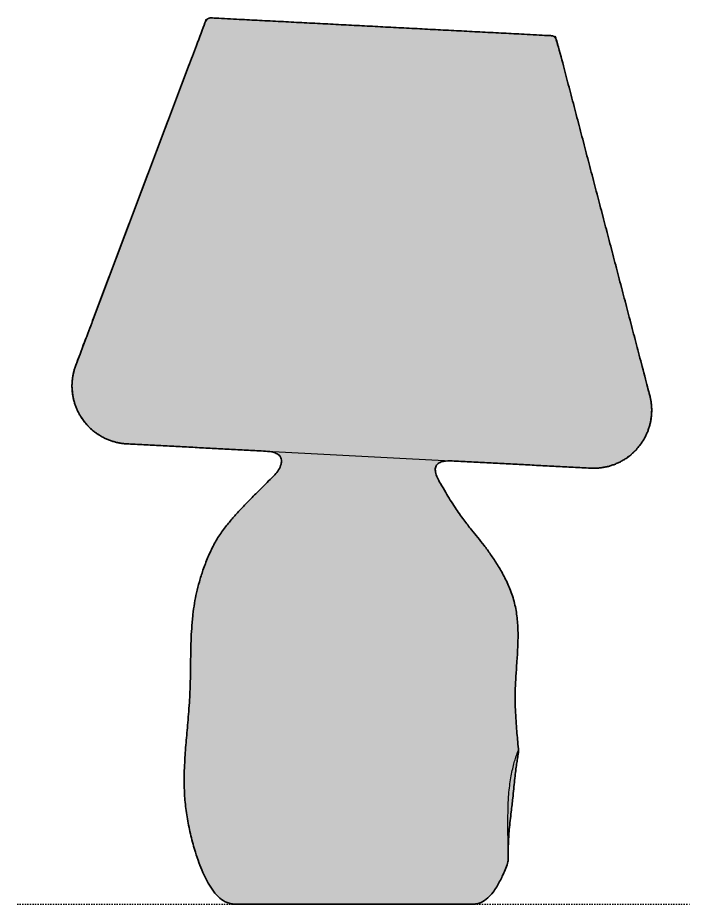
# Model space of a CAD drawing. Header units: millimetres. Extents: x 0 to 757, y -533 to 382.
# Drawn here: x 467.1 to 756.8, y 0 to 381.9 of the extents above; entities that cross this region are included whole.
import ezdxf

# ---------------------------------------------------------------- set-up
doc = ezdxf.new("R2010")
doc.units = ezdxf.units.MM
doc.linetypes.add('Dots', pattern=[1, 0, -1])
doc.layers.add('Blocks', color=7, linetype='Continuous')
doc.layers.add('Blocks$Fill', color=7, linetype='Continuous', true_color=0xffffff)
for name, color, linetype, lineweight, true_color in [('Blocks$Inner', 7, 'Continuous', 25, 0x007f00), ('Blocks$Outline', 7, 'Continuous', 35, 0xff3f3f), ('Groud', 7, 'Dots', 25, 0x243775)]:
    doc.layers.add(name, color=color, linetype=linetype, lineweight=lineweight, true_color=true_color)

# ---------------------------------------------------------------- blocks, each defined once
blk = doc.blocks.new('Apollo Shade SIde')
at = {"layer": 'Blocks$Fill'}
blk.add_hatch(color=256, dxfattribs=at).paths.add_polyline_path([(106.74, 195.19), (47.07, 198.32), (46.36, 198.37), (45.65, 198.44), (44.94, 198.52), (44.22, 198.63), (43.51, 198.76), (42.79, 198.92), (42.08, 199.09), (41.37, 199.29), (40.67, 199.5), (39.96, 199.74), (39.27, 200), (38.58, 200.29), (37.9, 200.59), (37.22, 200.91), (36.56, 201.25), (35.91, 201.62), (35.26, 202), (34.63, 202.4), (34.02, 202.82), (33.41, 203.26), (32.82, 203.71), (32.25, 204.18), (31.69, 204.67), (31.15, 205.17), (30.62, 205.69), (30.11, 206.21), (29.62, 206.76), (29.15, 207.31), (28.7, 207.87), (28.26, 208.44), (27.84, 209.02), (27.45, 209.61), (27.07, 210.21), (26.7, 210.82), (26.35, 211.45), (26.02, 212.09), (25.71, 212.75), (25.41, 213.41), (25.13, 214.09), (24.87, 214.78), (24.63, 215.48), (24.41, 216.19), (24.21, 216.9), (24.03, 217.62), (23.87, 218.35), (23.73, 219.09), (23.62, 219.82), (23.52, 220.57), (23.45, 221.31), (23.41, 222.06), (23.38, 222.8), (23.38, 223.55), (23.4, 224.29), (23.44, 225.04), (23.5, 225.77), (23.58, 226.51), (23.69, 227.24), (23.82, 227.96), (23.96, 228.67), (24.13, 229.38), (24.32, 230.08), (24.52, 230.77), (24.74, 231.45), (24.99, 232.11), (80.87, 380.21), (80.89, 380.26), (80.91, 380.3), (80.93, 380.34), (80.95, 380.39), (80.97, 380.43), (80.99, 380.47), (81.01, 380.51), (81.03, 380.55), (81.06, 380.6), (81.08, 380.64), (81.11, 380.68), (81.14, 380.72), (81.16, 380.76), (81.19, 380.8), (81.22, 380.84), (81.25, 380.88), (81.28, 380.92), (81.31, 380.96), (81.35, 380.99), (81.38, 381.03), (81.42, 381.07), (81.45, 381.1), (81.49, 381.14), (81.52, 381.17), (81.56, 381.21), (81.6, 381.24), (81.64, 381.27), (81.68, 381.3), (81.72, 381.34), (81.76, 381.37), (81.8, 381.39), (81.85, 381.42), (81.89, 381.45), (81.93, 381.48), (81.98, 381.5), (82.02, 381.53), (82.07, 381.55), (82.11, 381.57), (82.16, 381.6), (82.2, 381.62), (82.25, 381.64), (82.3, 381.66), (82.34, 381.67), (82.39, 381.69), (82.44, 381.71), (82.49, 381.72), (82.53, 381.74), (82.58, 381.75), (82.63, 381.76), (82.68, 381.77), (82.73, 381.78), (82.78, 381.79), (82.82, 381.8), (82.87, 381.81), (82.92, 381.81), (82.97, 381.82), (83.02, 381.82), (83.06, 381.83), (83.11, 381.83), (83.16, 381.83), (83.2, 381.83), (83.25, 381.83), (83.3, 381.83), (83.34, 381.83), (229.9, 374.15), (229.94, 374.14), (229.99, 374.14), (230.04, 374.14), (230.08, 374.13), (230.13, 374.12), (230.18, 374.12), (230.22, 374.11), (230.27, 374.1), (230.32, 374.09), (230.37, 374.08), (230.41, 374.07), (230.46, 374.05), (230.51, 374.04), (230.55, 374.02), (230.6, 374.01), (230.65, 373.99), (230.69, 373.97), (230.74, 373.95), (230.79, 373.93), (230.83, 373.91), (230.88, 373.89), (230.92, 373.87), (230.97, 373.84), (231.01, 373.82), (231.05, 373.79), (231.1, 373.77), (231.14, 373.74), (231.18, 373.71), (231.22, 373.68), (231.26, 373.65), (231.31, 373.62), (231.35, 373.59), (231.38, 373.56), (231.42, 373.52), (231.46, 373.49), (231.5, 373.45), (231.53, 373.42), (231.57, 373.38), (231.6, 373.34), (231.64, 373.31), (231.67, 373.27), (231.7, 373.23), (231.74, 373.19), (231.77, 373.15), (231.8, 373.11), (231.82, 373.07), (231.85, 373.03), (231.88, 372.99), (231.91, 372.94), (231.93, 372.9), (231.96, 372.86), (231.98, 372.81), (232, 372.77), (232.02, 372.73), (232.04, 372.68), (232.06, 372.64), (232.08, 372.6), (232.1, 372.55), (232.11, 372.51), (232.13, 372.46), (232.15, 372.42), (232.16, 372.37), (232.17, 372.33), (232.18, 372.28), (272.29, 219.15), (272.46, 218.46), (272.61, 217.77), (272.74, 217.06), (272.85, 216.34), (272.94, 215.62), (273.02, 214.9), (273.07, 214.17), (273.09, 213.43), (273.1, 212.69), (273.09, 211.95), (273.05, 211.21), (272.99, 210.47), (272.91, 209.73), (272.81, 208.99), (272.68, 208.25), (272.53, 207.52), (272.36, 206.79), (272.17, 206.07), (271.96, 205.35), (271.73, 204.64), (271.47, 203.94), (271.2, 203.25), (270.9, 202.57), (270.59, 201.9), (270.26, 201.24), (269.91, 200.6), (269.55, 199.97), (269.16, 199.35), (268.77, 198.75), (268.35, 198.16), (267.93, 197.59), (267.49, 197.03), (267.03, 196.49), (266.56, 195.95), (266.06, 195.43), (265.55, 194.92), (265.03, 194.42), (264.48, 193.93), (263.92, 193.46), (263.34, 193), (262.75, 192.56), (262.15, 192.14), (261.52, 191.73), (260.89, 191.34), (260.24, 190.97), (259.59, 190.61), (258.92, 190.28), (258.24, 189.97), (257.55, 189.67), (256.85, 189.4), (256.15, 189.15), (255.44, 188.92), (254.73, 188.71), (254.01, 188.53), (253.28, 188.36), (252.56, 188.22), (251.83, 188.1), (251.11, 188), (250.38, 187.92), (249.66, 187.87), (248.94, 187.83), (248.22, 187.82), (247.5, 187.83), (246.79, 187.85), (187.12, 190.98), (185.72, 190.99), (185.25, 190.98), (184.79, 190.96), (184.56, 190.94), (184.33, 190.92), (184.1, 190.9), (183.87, 190.87), (183.64, 190.83), (183.41, 190.79), (183.17, 190.74), (182.92, 190.68), (182.8, 190.65), (182.68, 190.61), (182.56, 190.58), (182.45, 190.54), (182.33, 190.5), (182.21, 190.45), (182.1, 190.41), (181.98, 190.36), (181.87, 190.3), (181.76, 190.25), (181.65, 190.19), (181.54, 190.13), (181.42, 190.06), (181.3, 189.98), (181.25, 189.94), (181.19, 189.9), (181.13, 189.86), (181.08, 189.81), (181.02, 189.77), (180.97, 189.73), (180.92, 189.68), (180.87, 189.63), (180.81, 189.58), (180.77, 189.53), (180.72, 189.48), (180.67, 189.43), (180.62, 189.37), (180.56, 189.31), (180.52, 189.24), (180.47, 189.18), (180.42, 189.11), (180.38, 189.04), (180.33, 188.97), (180.29, 188.9), (180.26, 188.85), (180.24, 188.79), (180.21, 188.74), (180.18, 188.68), (180.16, 188.62), (180.13, 188.57), (180.11, 188.51), (180.09, 188.45), (180.07, 188.39), (180.05, 188.33), (180.03, 188.27), (180.02, 188.21), (180, 188.15), (179.98, 188.09), (179.97, 188.03), (179.96, 187.97), (179.94, 187.86), (179.92, 187.75), (179.91, 187.65), (179.9, 187.54), (179.89, 187.43), (179.89, 187.32), (179.89, 187.21), (179.89, 187.1), (179.89, 186.99), (179.9, 186.88), (179.91, 186.77), (179.92, 186.66), (179.93, 186.55), (179.94, 186.44), (179.98, 186.22), (180.01, 186.06), (180.04, 185.9), (180.08, 185.74), (180.12, 185.58), (180.16, 185.42), (180.2, 185.26), (180.3, 184.95), (180.41, 184.64), (180.53, 184.33), (180.66, 184.03), (180.79, 183.73), (180.94, 183.41), (181.1, 183.1), (181.42, 182.48), (182.1, 181.26), (186.35, 174.14), (188.42, 170.92), (190.26, 168.2), (192.18, 165.55), (193.83, 163.39), (198.24, 157.99), (200.88, 154.59), (202.31, 152.67), (203.7, 150.71), (205.2, 148.5), (206.64, 146.25), (208.12, 143.78), (208.83, 142.53), (209.51, 141.26), (210.2, 139.93), (210.85, 138.59), (211.46, 137.23), (212.04, 135.85), (212.62, 134.34), (212.88, 133.57), (213.14, 132.81), (213.38, 132.03), (213.61, 131.25), (213.82, 130.47), (214.02, 129.68), (214.37, 128.13), (214.67, 126.57), (214.92, 124.99), (215.12, 123.41), (215.28, 121.82), (215.39, 120.23), (215.47, 118.63), (215.52, 117.04), (215.53, 115.42), (215.51, 113.8), (215.41, 110.56), (214.6, 98.17), (214.33, 92.89), (214.28, 90.55), (214.28, 88.21), (214.39, 83.87), (214.66, 79.02), (215.67, 66.93), (215.76, 65.94), (215.76, 65.93), (215.76, 65.93), (215.76, 65.92), (215.76, 65.91), (215.76, 65.9), (215.76, 65.88), (215.76, 65.87), (215.76, 65.84), (215.76, 65.81), (215.76, 65.77), (215.75, 65.69), (215.73, 65.5), (215.7, 65.29), (214.84, 59.69), (214.06, 53.36), (212.13, 36.02), (211.75, 32.24), (211.5, 28.85), (211.35, 25.74), (211.3, 23.53), (211.34, 19.6), (211.33, 19.11), (211.32, 18.91), (211.31, 18.73), (211.02, 17.76), (210.78, 17.04), (210.53, 16.32), (210.26, 15.6), (209.98, 14.89), (209.39, 13.48), (208.76, 12.09), (208.2, 10.91), (207.61, 9.75), (206.99, 8.61), (206.67, 8.05), (206.33, 7.49), (205.96, 6.91), (205.58, 6.33), (205.18, 5.77), (204.77, 5.21), (204.51, 4.88), (204.25, 4.56), (203.98, 4.24), (203.71, 3.93), (203.43, 3.62), (203.14, 3.33), (202.84, 3.04), (202.54, 2.75), (202.2, 2.46), (201.86, 2.18), (201.68, 2.05), (201.5, 1.92), (201.32, 1.79), (201.14, 1.66), (200.96, 1.54), (200.77, 1.42), (200.58, 1.31), (200.39, 1.2), (200.19, 1.09), (200, 0.99), (199.8, 0.89), (199.6, 0.79), (199.39, 0.7), (199.18, 0.61), (198.96, 0.53), (198.74, 0.45), (198.53, 0.38), (198.31, 0.32), (198.08, 0.26), (197.86, 0.21), (197.63, 0.17), (197.39, 0.13), (197.15, 0.1), (196.91, 0.07), (195.95, 0), (195.95, 0), (93.77, 0), (93.77, 0), (92.85, 0.06), (92.62, 0.09), (92.39, 0.11), (92.16, 0.14), (91.94, 0.18), (91.71, 0.23), (91.49, 0.28), (91.27, 0.34), (91.05, 0.4), (90.84, 0.47), (90.62, 0.55), (90.41, 0.63), (90.2, 0.71), (89.98, 0.81), (89.77, 0.9), (89.56, 1.01), (89.36, 1.11), (89.15, 1.22), (88.95, 1.34), (88.75, 1.46), (88.55, 1.58), (88.35, 1.71), (88.16, 1.84), (87.97, 1.97), (87.78, 2.11), (87.41, 2.4), (87.05, 2.69), (86.67, 3.03), (86.31, 3.37), (85.96, 3.72), (85.62, 4.09), (85.29, 4.46), (84.97, 4.84), (84.65, 5.23), (84.35, 5.62), (84.04, 6.04), (83.74, 6.45), (83.17, 7.3), (82.62, 8.17), (82.1, 9.05), (81.47, 10.19), (80.87, 11.35), (80.3, 12.53), (79.76, 13.72), (78.88, 15.83), (78.06, 17.97), (77.28, 20.16), (76.57, 22.38), (75.53, 25.91), (74.61, 29.47), (73.79, 33.1), (73.09, 36.76), (72.8, 38.54), (72.53, 40.33), (72.31, 42.12), (72.12, 43.92), (71.97, 45.65), (71.86, 47.39), (71.73, 50.87), (71.7, 53.59), (71.74, 56.31), (71.92, 61.1), (72.51, 69.69), (74.02, 88.13), (74.24, 92.65), (74.67, 113.52), (74.93, 118.86), (75.16, 121.81), (75.46, 124.76), (75.78, 127.23), (76.16, 129.68), (76.57, 131.93), (77.04, 134.17), (77.61, 136.56), (78.25, 138.93), (78.99, 141.42), (79.8, 143.9), (80.82, 146.71), (81.36, 148.1), (81.93, 149.48), (82.53, 150.85), (83.15, 152.21), (83.8, 153.55), (84.48, 154.87), (85.16, 156.13), (85.88, 157.36), (86.63, 158.58), (87.42, 159.77), (88.23, 160.9), (89.07, 162.01), (90.82, 164.19), (92.33, 165.98), (93.89, 167.75), (97.24, 171.38), (110.71, 185), (111.58, 186.07), (111.79, 186.34), (111.99, 186.61), (112.19, 186.9), (112.38, 187.18), (112.55, 187.46), (112.71, 187.75), (112.79, 187.9), (112.87, 188.04), (112.94, 188.19), (113.01, 188.34), (113.07, 188.49), (113.14, 188.64), (113.2, 188.8), (113.26, 188.95), (113.31, 189.11), (113.36, 189.27), (113.41, 189.42), (113.45, 189.58), (113.51, 189.8), (113.53, 189.91), (113.55, 190.02), (113.57, 190.13), (113.59, 190.24), (113.61, 190.35), (113.62, 190.46), (113.63, 190.57), (113.64, 190.69), (113.64, 190.8), (113.64, 190.91), (113.64, 191.02), (113.64, 191.13), (113.63, 191.24), (113.62, 191.35), (113.62, 191.41), (113.61, 191.48), (113.6, 191.54), (113.59, 191.6), (113.58, 191.66), (113.56, 191.73), (113.55, 191.79), (113.53, 191.85), (113.52, 191.91), (113.5, 191.97), (113.48, 192.03), (113.46, 192.09), (113.44, 192.15), (113.42, 192.21), (113.39, 192.27), (113.37, 192.33), (113.33, 192.4), (113.3, 192.48), (113.26, 192.56), (113.22, 192.63), (113.18, 192.7), (113.13, 192.77), (113.08, 192.84), (113.04, 192.91), (112.99, 192.97), (112.95, 193.03), (112.9, 193.08), (112.86, 193.14), (112.81, 193.19), (112.76, 193.25), (112.71, 193.3), (112.66, 193.35), (112.61, 193.4), (112.55, 193.45), (112.5, 193.5), (112.44, 193.55), (112.33, 193.64), (112.22, 193.73), (112.11, 193.8), (112.01, 193.87), (111.9, 193.94), (111.8, 194), (111.69, 194.07), (111.58, 194.13), (111.46, 194.19), (111.35, 194.24), (111.23, 194.29), (111.12, 194.34), (111, 194.39), (110.88, 194.44), (110.65, 194.53), (110.41, 194.6), (110.18, 194.67), (109.96, 194.73), (109.73, 194.79), (109.51, 194.84), (109.28, 194.88), (109.05, 194.92), (108.6, 195), (108.13, 195.06)], flags=0)
at = {"layer": 'Blocks$Inner'}
for p, q in [((80.87, 380.21), (24.99, 232.11)), ((229.9, 374.15), (83.34, 381.83)), ((272.29, 219.15), (232.18, 372.28)), ((47.07, 198.32), (246.79, 187.85))]:
    blk.add_line(p, q, dxfattribs=at)
blk.add_lwpolyline([(211.27, 42.11), (211.28, 42.52), (211.31, 43.12)], dxfattribs=at)
for centre, radius, start, end in [((83.21, 379.33), 2.5, 87, 159.3251), ((229.77, 371.65), 2.5, 14.6749, 87), ((48.38, 223.29), 25, 159.3251, 267), ((248.1, 212.82), 25, 267, 14.6749)]:
    blk.add_arc(centre, radius, start, end, dxfattribs=at)
for points, knots in [([(106.74, 195.19), (107.98, 195.08), (109.89, 194.91), (112.03, 193.97), (112.97, 193.07), (113.45, 192.24), (113.73, 191.1), (113.48, 189.27), (112.45, 187.08), (111.3, 185.7), (110.71, 185)], [0, 0, 0, 0, 0.235906, 0.364066, 0.437482, 0.480311, 0.544688, 0.657812, 0.825202, 1, 1, 1, 1]), ([(182.1, 181.26), (181.64, 182.07), (180.75, 183.64), (179.92, 185.91), (179.83, 187.73), (180.2, 188.82), (180.74, 189.58), (181.75, 190.35), (183.96, 191.04), (185.87, 191), (187.12, 190.98)], [1, 1, 1, 1, 1.17897, 1.346911, 1.459079, 1.522749, 1.564224, 1.63566, 1.762518, 2, 2, 2, 2]), ([(110.71, 185), (108.96, 183.23), (105.72, 179.96), (101.18, 175.44), (97.31, 171.48), (93.91, 167.83), (90.59, 163.97), (87.28, 159.78), (84.37, 154.87), (81.87, 149.51), (79.84, 144.17), (78.23, 139.03), (77.02, 134.29), (76.09, 129.56), (75.38, 124.45), (74.91, 119.05), (74.64, 113.44), (74.52, 108.2), (74.47, 103.45), (74.42, 99.55), (74.35, 96.04), (74.24, 92.33), (74.03, 87.95), (73.68, 83.17), (73.28, 78.41), (72.88, 73.94), (72.5, 69.61), (72.17, 65.36), (71.89, 60.91), (71.7, 56.1), (71.68, 50.36), (72.03, 43.8), (73.02, 36.68), (74.53, 29.49), (76.25, 23.23), (78.01, 17.98), (79.79, 13.5), (81.84, 9.33), (84.24, 5.59), (86.86, 2.62), (89.57, 0.86), (91.93, 0.11), (93.15, 0.04), (93.77, 0)], [1, 1, 1, 1, 1.036736, 1.067834, 1.093613, 1.117692, 1.140671, 1.168154, 1.196565, 1.225918, 1.255171, 1.280556, 1.304459, 1.326769, 1.350931, 1.379826, 1.405872, 1.433094, 1.456333, 1.475272, 1.490099, 1.507545, 1.529634, 1.554374, 1.577849, 1.599934, 1.620346, 1.641982, 1.662523, 1.685937, 1.712445, 1.746354, 1.781734, 1.818177, 1.85404, 1.876744, 1.899037, 1.924457, 1.944436, 1.963902, 1.98212, 1.991002, 2, 2, 2, 2]), ([(215.76, 65.94), (215.72, 66.28), (215.59, 67.94), (215.32, 70.81), (214.97, 74.83), (214.64, 79.14), (214.38, 83.69), (214.24, 88.32), (214.3, 93.09), (214.59, 98.38), (215.03, 104.27), (215.45, 110.55), (215.6, 117.01), (215.24, 123.42), (214.16, 129.77), (212.23, 135.74), (209.62, 141.23), (206.76, 146.16), (203.83, 150.59), (200.99, 154.48), (198.26, 158), (195.27, 161.56), (191.91, 165.81), (188.17, 171.19), (184.86, 176.48), (182.86, 179.98), (182.1, 181.26)], [0, 0, 0, 0, 0.007876, 0.040107, 0.069263, 0.105111, 0.144023, 0.178724, 0.216105, 0.258343, 0.305747, 0.357604, 0.409379, 0.460415, 0.511378, 0.56346, 0.611282, 0.657296, 0.699984, 0.738379, 0.772817, 0.807066, 0.850476, 0.902889, 0.964092, 1, 1, 1, 1]), ([(215.72, 65.98), (215.73, 65.98), (215.79, 65.98), (215.72, 65.35), (215.53, 64.09), (215.21, 62.19), (214.84, 59.77), (214.45, 56.81), (214.06, 53.44), (213.68, 49.7), (213.32, 46.11), (212.96, 42.79), (212.55, 39.53), (212.11, 35.95), (211.74, 32.23), (211.48, 28.76), (211.34, 25.8), (211.31, 24.24), (211.3, 23.53)], [8.00647, 8.00647, 8.00647, 8.00647, 8.023561, 8.089809, 8.157924, 8.224364, 8.292637, 8.360727, 8.4308, 8.499603, 8.570422, 8.621076, 8.672495, 8.740307, 8.810092, 8.877888, 8.947711, 9.00647, 9.00647, 9.00647, 9.00647]), ([(214.58, 63.35), (214.67, 63.61), (214.96, 64.55), (215.33, 65.47), (215.64, 66.14), (215.7, 66.03), (215.72, 65.98)], [7.00647, 7.00647, 7.00647, 7.00647, 7.131729, 7.456666, 7.765414, 8.00647, 8.00647, 8.00647, 8.00647]), ([(211.31, 43.12), (211.35, 44.19), (211.46, 46.56), (211.8, 50.11), (212.29, 53.68), (212.89, 56.94), (213.56, 59.84), (214.15, 62.03), (214.47, 62.99), (214.58, 63.35)], [6.00647, 6.00647, 6.00647, 6.00647, 6.132687, 6.286688, 6.438236, 6.594057, 6.749943, 6.91016, 7.00647, 7.00647, 7.00647, 7.00647]), ([(211.31, 18.73), (211.35, 19.15), (211.35, 20.29), (211.32, 22.11), (211.28, 24.5), (211.23, 27.39), (211.19, 30.73), (211.17, 34.4), (211.18, 38.25), (211.24, 40.86), (211.27, 42.11)], [4, 4, 4, 4, 4.235096, 4.34658, 4.454896, 4.566326, 4.674578, 4.78596, 4.896935, 5, 5, 5, 5]), ([(195.95, 0), (196.59, 0.04), (197.85, 0.12), (200.16, 0.93), (202.58, 2.6), (204.71, 5.03), (206.82, 8.14), (208.95, 12.33), (210.54, 16.14), (211.22, 18.41), (211.31, 18.73)], [3, 3, 3, 3, 3.074713, 3.146064, 3.283692, 3.412872, 3.520663, 3.72292, 3.960418, 4, 4, 4, 4]), ([(93.77, 0), (93.77, 0), (93.94, 0), (94.67, 0), (95.89, 0), (97.58, 0), (99.73, 0), (101.88, 0), (103.81, 0), (105.87, 0), (108.68, 0), (112.4, 0), (116.43, 0), (120.74, 0), (125.28, 0), (130.01, 0), (134.88, 0), (139.85, 0), (144.86, 0), (149.88, 0), (154.84, 0), (159.72, 0), (164.44, 0), (168.98, 0), (173.29, 0), (177.32, 0), (181.05, 0), (184.42, 0), (187.41, 0), (189.99, 0), (192.14, 0), (193.83, 0), (195.05, 0), (195.79, 0), (196.03, 0), (195.79, 0), (195.05, 0), (193.83, 0), (192.14, 0), (189.99, 0), (187.41, 0), (184.42, 0), (181.05, 0), (177.32, 0), (173.29, 0), (168.98, 0), (164.44, 0), (159.72, 0), (154.84, 0), (149.88, 0), (146.53, 0), (144.86, 0)], [2, 2, 2, 2, 2.015625, 2.03125, 2.046875, 2.0625, 2.078125, 2.09375, 2.1015625, 2.109375, 2.125, 2.140625, 2.15625, 2.171875, 2.1875, 2.203125, 2.21875, 2.234375, 2.25, 2.265625, 2.28125, 2.296875, 2.3125, 2.328125, 2.34375, 2.359375, 2.375, 2.390625, 2.40625, 2.421875, 2.4375, 2.453125, 2.46875, 2.484375, 2.5, 2.515625, 2.53125, 2.546875, 2.5625, 2.578125, 2.59375, 2.609375, 2.625, 2.640625, 2.65625, 2.671875, 2.6875, 2.703125, 2.71875, 2.734375, 2.75, 2.75, 2.75, 2.75])]:
    blk.add_open_spline(points, degree=3, knots=knots, dxfattribs=at)
blk.add_open_spline([(144.86, 0), (146.53, 0), (149.88, 0), (154.84, 0), (159.72, 0), (164.44, 0), (168.98, 0), (173.29, 0), (177.32, 0), (181.05, 0), (184.42, 0), (187.41, 0), (189.99, 0), (192.14, 0), (193.83, 0), (195.05, 0), (195.79, 0), (195.95, 0), (195.95, 0)], degree=3, dxfattribs=at)
at = {"layer": 'Blocks$Outline'}
blk.add_rational_spline([(106.74, 195.19), (76.91, 196.76), (47.07, 198.32), (34.39, 198.98), (27.45, 209.61), (20.5, 220.24), (24.99, 232.11), (52.93, 306.16), (80.87, 380.21), (81.52, 381.92), (83.34, 381.83), (156.62, 377.99), (229.9, 374.15), (231.72, 374.05), (232.18, 372.28), (252.24, 295.72), (272.29, 219.15), (275.5, 206.87), (267.49, 197.03), (259.47, 187.19), (246.79, 187.85)], [1, 1, 1, 0.891649623199, 1, 0.891649623199, 1, 1, 1, 0.807346167762, 1, 1, 1, 0.807346167762, 1, 1, 1, 0.891649623199, 1, 0.891649623199, 1], degree=2, knots=[-623.378392, -623.378392, -623.378392, -563.619625, -563.619625, -540.128607, -540.128607, -516.637588, -516.637588, -358.342643, -358.342643, -355.186865, -355.186865, -208.43276, -208.43276, -205.276982, -205.276982, -46.982038, -46.982038, -23.491019, -23.491019, 0, 0, 0], dxfattribs=at)
for points, knots in [([(195.95, 0), (195.95, 0), (195.78, 0), (195.05, 0), (193.83, 0), (192.14, 0), (189.99, 0), (187.41, 0), (184.42, 0), (181.05, 0), (177.32, 0), (173.29, 0), (168.98, 0), (164.44, 0), (159.72, 0), (154.84, 0), (149.88, 0), (144.86, 0), (139.85, 0), (134.88, 0), (130.01, 0), (125.28, 0), (120.74, 0), (116.43, 0), (112.4, 0), (108.68, 0), (105.87, 0), (103.81, 0), (101.88, 0), (99.73, 0), (97.58, 0), (95.89, 0), (94.67, 0), (93.94, 0), (93.77, 0), (93.77, 0), (93.15, 0.04), (91.93, 0.11), (89.57, 0.86), (86.86, 2.62), (84.24, 5.59), (81.84, 9.33), (79.79, 13.5), (78.01, 17.98), (76.25, 23.23), (74.53, 29.49), (73.02, 36.68), (72.03, 43.8), (71.68, 50.36), (71.7, 56.1), (71.89, 60.91), (72.17, 65.36), (72.5, 69.61), (72.88, 73.94), (73.28, 78.41), (73.68, 83.17), (74.03, 87.95), (74.24, 92.33), (74.35, 96.04), (74.42, 99.55), (74.47, 103.45), (74.52, 108.2), (74.64, 113.44), (74.91, 119.05), (75.38, 124.45), (76.09, 129.56), (77.02, 134.29), (78.23, 139.03), (79.84, 144.17), (81.87, 149.51), (84.37, 154.87), (87.28, 159.78), (90.59, 163.97), (93.91, 167.83), (97.31, 171.48), (101.18, 175.44), (105.72, 179.96), (108.96, 183.23), (110.71, 185), (111.3, 185.7), (112.45, 187.08), (113.48, 189.27), (113.73, 191.1), (113.45, 192.24), (112.97, 193.07), (112.03, 193.97), (109.89, 194.91), (107.98, 195.08), (106.74, 195.19)], [-2.499939, -2.499939, -2.499939, -2.499939, -2.484375, -2.46875, -2.453125, -2.4375, -2.421875, -2.40625, -2.390625, -2.375, -2.359375, -2.34375, -2.328125, -2.3125, -2.296875, -2.28125, -2.265625, -2.25, -2.234375, -2.21875, -2.203125, -2.1875, -2.171875, -2.15625, -2.140625, -2.125, -2.109375, -2.101562, -2.09375, -2.078125, -2.0625, -2.046875, -2.03125, -2.015625, -2, -2, -2, -1.991002, -1.98212, -1.963902, -1.944436, -1.924457, -1.899037, -1.876744, -1.85404, -1.818177, -1.781734, -1.746354, -1.712445, -1.685937, -1.662523, -1.641982, -1.620346, -1.599934, -1.577849, -1.554374, -1.529634, -1.507545, -1.490099, -1.475272, -1.456333, -1.433094, -1.405872, -1.379826, -1.350931, -1.326769, -1.304459, -1.280556, -1.255171, -1.225918, -1.196565, -1.168154, -1.140671, -1.117692, -1.093613, -1.067834, -1.036736, -1, -1, -1, -0.825202, -0.657812, -0.544688, -0.480311, -0.437482, -0.364066, -0.235906, 0, 0, 0, 0]), ([(187.12, 190.98), (185.87, 191), (183.96, 191.04), (181.75, 190.35), (180.74, 189.58), (180.2, 188.82), (179.83, 187.73), (179.92, 185.91), (180.75, 183.64), (181.64, 182.07), (182.1, 181.26)], [-1, -1, -1, -1, -0.762518, -0.63566, -0.564224, -0.522749, -0.459079, -0.346911, -0.17897, 0, 0, 0, 0]), ([(182.1, 181.26), (182.86, 179.98), (184.86, 176.48), (188.17, 171.19), (191.91, 165.81), (195.27, 161.56), (198.26, 158), (200.99, 154.48), (203.83, 150.59), (206.76, 146.16), (209.62, 141.23), (212.23, 135.74), (214.16, 129.77), (215.24, 123.42), (215.6, 117.01), (215.45, 110.55), (215.03, 104.27), (214.59, 98.38), (214.3, 93.09), (214.24, 88.32), (214.38, 83.69), (214.64, 79.14), (214.97, 74.83), (215.32, 70.81), (215.59, 67.94), (215.72, 66.28), (215.76, 65.94)], [-1, -1, -1, -1, -0.964092, -0.902889, -0.850476, -0.807066, -0.772817, -0.738379, -0.699984, -0.657296, -0.611282, -0.56346, -0.511378, -0.460415, -0.409379, -0.357604, -0.305747, -0.258343, -0.216105, -0.178724, -0.144023, -0.105111, -0.069263, -0.040107, -0.007876, 0, 0, 0, 0]), ([(215.76, 65.94), (215.77, 65.84), (215.71, 65.3), (215.53, 64.09), (215.21, 62.19), (214.84, 59.77), (214.45, 56.81), (214.06, 53.44), (213.68, 49.7), (213.32, 46.11), (212.96, 42.79), (212.55, 39.53), (212.11, 35.95), (211.74, 32.23), (211.48, 28.76), (211.34, 25.8), (211.31, 24.24), (211.3, 23.53)], [4.0313722, 4.0313722, 4.0313722, 4.0313722, 4.0898095, 4.1579237, 4.2243642, 4.2926374, 4.3607272, 4.4308, 4.4996032, 4.570422, 4.6210757, 4.6724951, 4.7403075, 4.8100924, 4.8778878, 4.9477113, 5.0064702, 5.0064702, 5.0064702, 5.0064702]), ([(211.3, 23.53), (211.3, 23.07), (211.32, 21.93), (211.35, 20.29), (211.35, 19.15), (211.31, 18.73)], [-0.409838, -0.409838, -0.409838, -0.409838, -0.3465798, -0.2350959, 0, 0, 0, 0]), ([(211.31, 18.73), (211.22, 18.41), (210.54, 16.14), (208.95, 12.33), (206.82, 8.14), (204.71, 5.03), (202.58, 2.6), (200.16, 0.93), (197.85, 0.12), (196.59, 0.04), (195.95, 0), (195.95, 0), (195.95, 0), (195.95, 0)], [-4, -4, -4, -4, -3.960418, -3.72292, -3.520663, -3.412872, -3.283692, -3.146064, -3.074713, -3, -3, -3, -2.999939, -2.999939, -2.999939, -2.999939])]:
    blk.add_open_spline(points, degree=3, knots=knots, dxfattribs=at)
blk.add_open_spline([(246.79, 187.85), (216.95, 189.42), (187.12, 190.98)], degree=2, dxfattribs=at)

msp = doc.modelspace()

# ---------------------------------------------------------------- linework, layer by layer
at = {"layer": 'Groud'}
msp.add_lwpolyline([(467.06, 0), (756.78, 0)], dxfattribs=at)

# ---------------------------------------------------------------- block references
at = {"layer": 'Blocks'}
msp.add_blockref('Apollo Shade SIde', (467.06, 0), dxfattribs=at)

doc.saveas('drawing.dxf')
